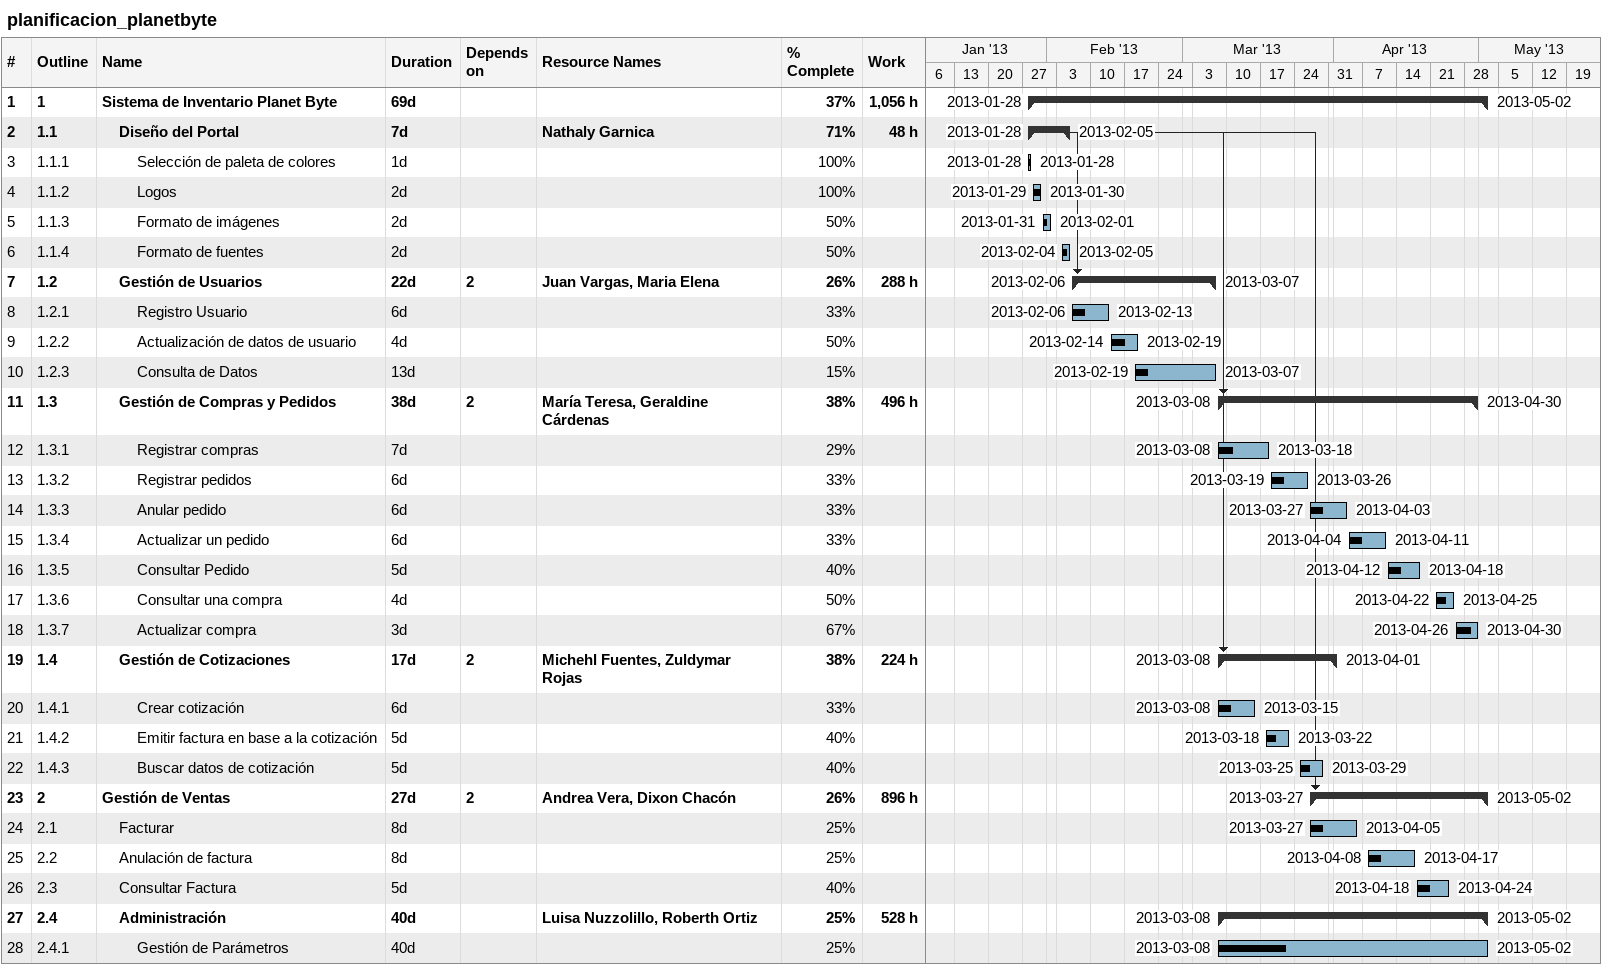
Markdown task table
planificacion_planetbyte

| ID | WBS | Task | Duration | Start | Finish | Predecessors | Resources | % complete | Work (h) |
|---|---|---|---|---|---|---|---|---|---|
| 1 | 1 | **Sistema de Inventario Planet Byte** | 69d | 2013-01-28 | 2013-05-02 |  |  | 37 | 1056 |
| 2 | 1.1 | **Diseño del Portal** | 7d | 2013-01-28 | 2013-02-05 |  | Nathaly Garnica | 71 | 48 |
| 3 | 1.1.1 | Selección de paleta de colores | 1d | 2013-01-28 | 2013-01-28 |  |  | 100 |  |
| 4 | 1.1.2 | Logos | 2d | 2013-01-29 | 2013-01-30 |  |  | 100 |  |
| 5 | 1.1.3 | Formato de imágenes | 2d | 2013-01-31 | 2013-02-01 |  |  | 50 |  |
| 6 | 1.1.4 | Formato de fuentes | 2d | 2013-02-04 | 2013-02-05 |  |  | 50 |  |
| 7 | 1.2 | **Gestión de Usuarios** | 22d | 2013-02-06 | 2013-03-07 | 2 | Juan Vargas, Maria Elena | 26 | 288 |
| 8 | 1.2.1 | Registro Usuario | 6d | 2013-02-06 | 2013-02-13 |  |  | 33 |  |
| 9 | 1.2.2 | Actualización de datos de usuario | 4d | 2013-02-14 | 2013-02-19 |  |  | 50 |  |
| 10 | 1.2.3 | Consulta de Datos | 13d | 2013-02-19 | 2013-03-07 |  |  | 15 |  |
| 11 | 1.3 | **Gestión de Compras y Pedidos** | 38d | 2013-03-08 | 2013-04-30 | 2 | María Teresa, Geraldine Cárdenas | 38 | 496 |
| 12 | 1.3.1 | Registrar compras | 7d | 2013-03-08 | 2013-03-18 |  |  | 29 |  |
| 13 | 1.3.2 | Registrar pedidos | 6d | 2013-03-19 | 2013-03-26 |  |  | 33 |  |
| 14 | 1.3.3 | Anular pedido | 6d | 2013-03-27 | 2013-04-03 |  |  | 33 |  |
| 15 | 1.3.4 | Actualizar un pedido | 6d | 2013-04-04 | 2013-04-11 |  |  | 33 |  |
| 16 | 1.3.5 | Consultar Pedido | 5d | 2013-04-12 | 2013-04-18 |  |  | 40 |  |
| 17 | 1.3.6 | Consultar una compra | 4d | 2013-04-22 | 2013-04-25 |  |  | 50 |  |
| 18 | 1.3.7 | Actualizar compra | 3d | 2013-04-26 | 2013-04-30 |  |  | 67 |  |
| 19 | 1.4 | **Gestión de Cotizaciones** | 17d | 2013-03-08 | 2013-04-01 | 2 | Michehl Fuentes, Zuldymar Rojas | 38 | 224 |
| 20 | 1.4.1 | Crear cotización | 6d | 2013-03-08 | 2013-03-15 |  |  | 33 |  |
| 21 | 1.4.2 | Emitir factura en base a la cotización | 5d | 2013-03-18 | 2013-03-22 |  |  | 40 |  |
| 22 | 1.4.3 | Buscar datos de cotización | 5d | 2013-03-25 | 2013-03-29 |  |  | 40 |  |
| 23 | 2 | **Gestión de Ventas** | 27d | 2013-03-27 | 2013-05-02 | 2 | Andrea Vera, Dixon Chacón | 26 | 896 |
| 24 | 2.1 | Facturar | 8d | 2013-03-27 | 2013-04-05 |  |  | 25 |  |
| 25 | 2.2 | Anulación de factura | 8d | 2013-04-08 | 2013-04-17 |  |  | 25 |  |
| 26 | 2.3 | Consultar Factura | 5d | 2013-04-18 | 2013-04-24 |  |  | 40 |  |
| 27 | 2.4 | **Administración** | 40d | 2013-03-08 | 2013-05-02 |  | Luisa Nuzzolillo, Roberth Ortiz | 25 | 528 |
| 28 | 2.4.1 | Gestión de Parámetros | 40d | 2013-03-08 | 2013-05-02 |  |  | 25 |  |
